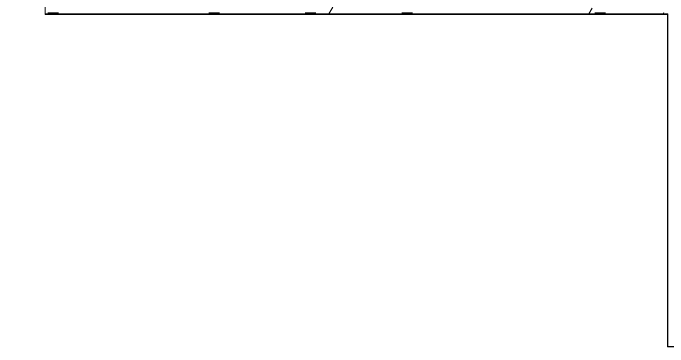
# Model space of a CAD drawing. Header units: millimetres. Extents: x -213547 to 415037, y -3642 to 106956.
# Drawn here: x 50714 to 51955, y 86235 to 86868 of the extents above; entities that cross this region are included whole.
import ezdxf

# ---------------------------------------------------------------- set-up
doc = ezdxf.new("R2010")
doc.units = ezdxf.units.MM
for name, color, linetype, lineweight in [('A-FLOR', 7, 'Continuous', 9), ('A-WALL', 7, 'Continuous', 5), ('I-WALL', 7, 'Continuous', 5)]:
    doc.layers.add(name, color=color, linetype=linetype, lineweight=lineweight)
doc.layers.add('A-WALL-FNSH-1', color=9, linetype='Continuous', lineweight=5, true_color=0x808080)

# ---------------------------------------------------------------- blocks, each defined once
blk = doc.blocks.new('1floor')
at = {"layer": 'I-WALL'}
h = blk.add_hatch(dxfattribs=at)
h.set_pattern_fill('FP_191', color=256, style=0, pattern_type=2)
h.set_pattern_definition([(0, (0, 0), (243.84, 60.96), [20.117, -162.763, 20.117, -162.763, -975.36]), (0, (0, 0), (243.84, 60.96), [-365.76, 20.117, -345.643, 20.117, -162.763, -426.72]), (0, (0, 0), (243.84, 60.96), [-914.4, 20.117, -101.803, 20.117, -284.683]), (120, (91.44, 30.48), (-174.71291, 180.691634), [20.117, -162.763, 20.117, -162.763, -975.36]), (120, (91.44, 30.48), (-174.71291, 180.691634), [-365.76, 20.117, -345.643, 20.117, -162.763, -426.72]), (120, (91.44, 30.48), (-174.71291, 180.691634), [-914.4, 20.117, -101.803, 20.117, -284.683]), (240, (121.92, 152.4), (-69.12709, -241.651634), [20.117, -162.763, 20.117, -162.763, -975.36]), (240, (121.92, 152.4), (-69.12709, -241.651634), [-365.76, 20.117, -345.643, 20.117, -162.763, -426.72]), (240, (121.92, 152.4), (-69.12709, -241.651634), [-914.4, 20.117, -101.803, 20.117, -284.683])])
h.paths.add_polyline_path([(51893.7, 7680), (51910, 7680), (51910, 7700), (50710, 7700), (50710, 7680), (51890, 7680)])
h.paths.add_polyline_path([(48210, 7680), (48210, 7700), (47930, 7700), (47930.1, 7680), (48159.2, 7680)])
at = {"layer": 'A-FLOR'}
for p, q in [((50710, 7848), (50710, 7680)), ((50710, 7680), (51890, 7680)), ((51890, 7679), (51890, 7050)), ((51890, 7050), (53710, 7050))]:
    blk.add_line(p, q, dxfattribs=at)
at = {"layer": 'A-WALL'}
for p, q in [((51890, 7679), (51889, 7679)), ((51890, 7680), (51890, 7679))]:
    blk.add_line(p, q, dxfattribs=at)
at = {"layer": 'A-WALL-FNSH-1'}
for p, q in [((50710, 7680), (50710, 7679)), ((50710, 7679), (51889, 7679)), ((51889, 7679), (51889, 7049)), ((51889, 7049), (53718, 7049))]:
    blk.add_line(p, q, dxfattribs=at)

msp = doc.modelspace()

# ---------------------------------------------------------------- block references
msp.add_blockref('1floor', (64.7, 79186.1))

doc.saveas('drawing.dxf')
